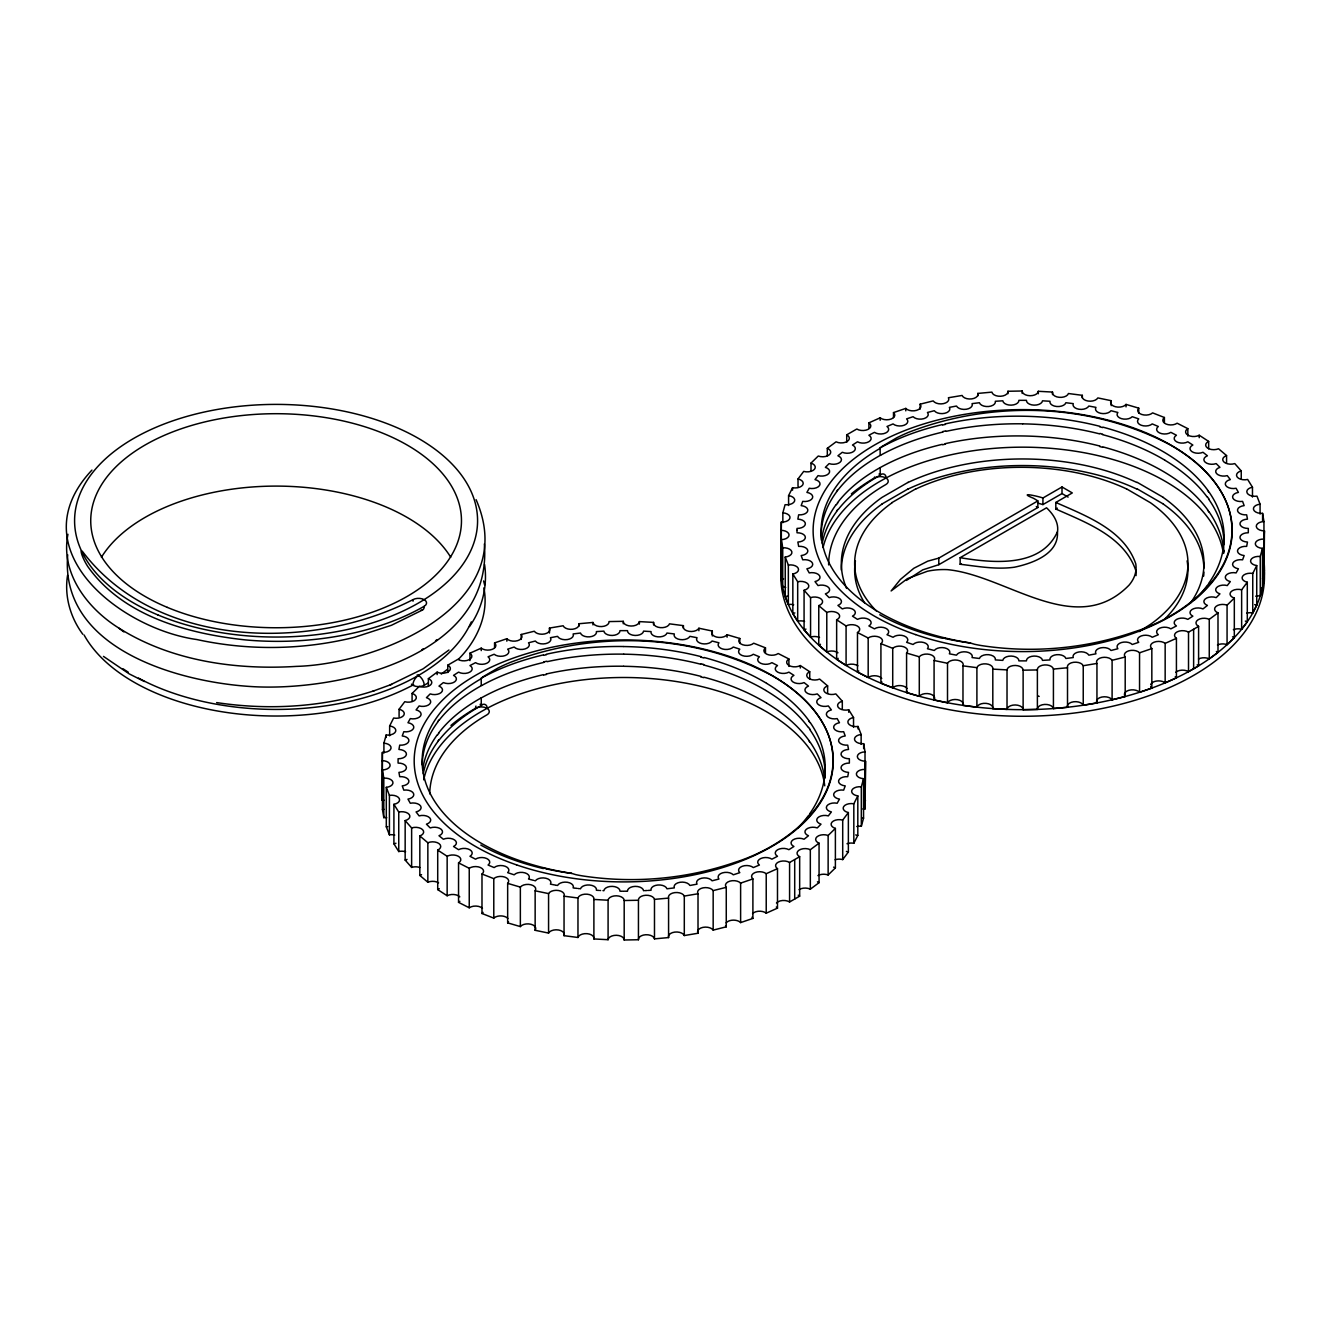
<?xml version="1.0" encoding="UTF-8"?>
<svg xmlns="http://www.w3.org/2000/svg" width="1331" height="1331" viewBox="0 0 1331 1331"><rect width="100%" height="100%" fill="white"/><g stroke="black" fill="none" stroke-linecap="round" stroke-linejoin="round"><path stroke-width="1.5" d="M828.631 564.91C828.581 529.122 856.632 501.171 885.88 484.534A8.053 4.659 0 0 0 886.895 478.661M384.143 800.297A8.053 4.659 0 0 0 381.947 800.131L382.38 752.414A8.053 4.659 0 0 0 391.031 748.222A8.053 4.659 0 0 0 383.91 743.164L386.14 735.028A8.053 4.659 0 0 0 395.623 731.484A8.053 4.659 0 0 0 389.65 725.944L393.627 718.041A8.053 4.659 0 0 0 403.809 715.213A8.053 4.659 0 0 0 399.084 709.273L404.757 701.72A8.053 4.659 0 0 0 415.472 699.657A8.053 4.659 0 0 0 412.078 693.434L419.332 686.347A8.053 4.659 0 0 0 430.412 685.066A8.053 4.659 0 0 0 428.382 678.644L437.134 672.138A8.053 4.659 0 0 0 448.397 671.673A8.053 4.659 0 0 0 447.782 665.167L457.881 659.344A8.053 4.659 0 0 0 469.161 659.694A8.053 4.659 0 0 0 469.959 653.188L481.24 648.147A8.053 4.659 0 0 0 492.354 649.312A8.053 4.659 0 0 0 494.566 642.906L506.845 638.714A8.053 4.659 0 0 0 517.609 640.677A8.053 4.659 0 0 0 521.203 634.488L534.297 631.227A8.053 4.659 0 0 0 544.562 633.955A8.053 4.659 0 0 0 549.453 628.066L563.146 625.77A8.053 4.659 0 0 0 572.746 629.23A8.053 4.659 0 0 0 578.885 623.74L592.961 622.459A8.053 4.659 0 0 0 601.728 626.568A8.053 4.659 0 0 0 609.016 621.577L623.257 621.327A8.053 4.659 0 0 0 631.077 626.036A8.053 4.659 0 0 0 639.379 621.61L653.571 622.392A8.053 4.659 0 0 0 660.292 627.633A8.053 4.659 0 0 0 669.493 623.84L683.402 625.637A8.053 4.659 0 0 0 688.942 631.327A8.053 4.659 0 0 0 698.891 628.232L712.301 631.027A8.053 4.659 0 0 0 716.56 637.067A8.053 4.659 0 0 0 727.092 634.721L739.803 638.464A8.053 4.659 0 0 0 742.715 644.77A8.053 4.659 0 0 0 753.679 643.206L765.475 647.831A8.053 4.659 0 0 0 766.989 654.286A8.053 4.659 0 0 0 778.202 653.521L788.9 658.978A8.053 4.659 0 0 0 789 665.5A8.053 4.659 0 0 0 800.297 665.55L809.73 671.722L809.73 679.126M381.947 800.131L382.38 791.912M782.329 569.884A8.053 4.659 0 0 0 780.864 569.818L781.314 522.101A8.053 4.659 0 0 0 789.965 517.892A8.053 4.659 0 0 0 782.844 512.834L785.074 504.699A8.053 4.659 0 0 0 794.557 501.155A8.053 4.659 0 0 0 788.584 495.614L792.561 487.712A8.053 4.659 0 0 0 802.743 484.883A8.053 4.659 0 0 0 798.018 478.96L803.691 471.407A8.053 4.659 0 0 0 814.406 469.327A8.053 4.659 0 0 0 810.995 463.105L818.266 456.017A8.053 4.659 0 0 0 829.346 454.753A8.053 4.659 0 0 0 827.316 448.331L836.068 441.825A8.053 4.659 0 0 0 847.331 441.36A8.053 4.659 0 0 0 846.716 434.838L856.815 429.015A8.053 4.659 0 0 0 868.095 429.381A8.053 4.659 0 0 0 868.893 422.859L880.157 417.818A8.053 4.659 0 0 0 891.288 418.982A8.053 4.659 0 0 0 893.5 412.593L905.779 408.401A8.053 4.659 0 0 0 916.543 410.364A8.053 4.659 0 0 0 920.137 404.175L933.214 400.897A8.053 4.659 0 0 0 943.479 403.626A8.053 4.659 0 0 0 948.387 397.753L962.08 395.457A8.053 4.659 0 0 0 971.68 398.901A8.053 4.659 0 0 0 977.803 393.427L991.894 392.129A8.053 4.659 0 0 0 1000.662 396.255A8.053 4.659 0 0 0 1007.95 391.264L1022.191 390.998A8.053 4.659 0 0 0 1029.994 395.723A8.053 4.659 0 0 0 1038.313 391.297L1052.505 392.063A8.053 4.659 0 0 0 1059.226 397.32A8.053 4.659 0 0 0 1068.427 393.527L1082.336 395.324A8.053 4.659 0 0 0 1087.876 401.014A8.053 4.659 0 0 0 1097.825 397.919L1111.235 400.698A8.053 4.659 0 0 0 1115.478 406.754A8.053 4.659 0 0 0 1126.026 404.408L1138.737 408.135A8.053 4.659 0 0 0 1141.632 414.44A8.053 4.659 0 0 0 1152.613 412.876L1164.409 417.501A8.053 4.659 0 0 0 1165.923 423.973A8.053 4.659 0 0 0 1177.136 423.208L1187.834 428.649A8.053 4.659 0 0 0 1187.934 435.17A8.053 4.659 0 0 0 1199.231 435.237L1208.664 441.41L1208.664 448.813M780.864 569.818L781.314 561.582A8.053 4.659 0 0 0 782.046 561.599M809.73 671.722A8.053 4.659 0 0 0 808.416 678.211A8.053 4.659 0 0 0 819.613 679.076L827.632 685.898A8.053 4.659 0 0 0 824.904 692.22A8.053 4.659 0 0 0 835.835 693.9L842.307 701.237A8.053 4.659 0 0 0 838.231 707.327A8.053 4.659 0 0 0 848.712 709.772L853.537 717.525A8.053 4.659 0 0 0 848.18 723.265A8.053 4.659 0 0 0 858.029 726.46L861.14 734.496A8.053 4.659 0 0 0 854.585 739.803A8.053 4.659 0 0 0 863.669 743.696L865.017 751.882A8.053 4.659 0 0 0 857.347 756.674A8.053 4.659 0 0 0 865.516 761.182L865.067 808.899A8.053 4.659 0 0 0 862.854 808.982M865.516 761.182L865.067 808.899M1208.664 441.41A8.053 4.659 0 0 0 1207.35 447.898A8.053 4.659 0 0 0 1218.547 448.763L1226.566 455.568A8.053 4.659 0 0 0 1223.838 461.907A8.053 4.659 0 0 0 1234.769 463.587L1241.241 470.924A8.053 4.659 0 0 0 1237.165 476.997A8.053 4.659 0 0 0 1247.646 479.459L1252.471 487.213A8.053 4.659 0 0 0 1247.114 492.952A8.053 4.659 0 0 0 1256.963 496.147L1260.074 504.183A8.053 4.659 0 0 0 1253.519 509.49A8.053 4.659 0 0 0 1262.603 513.367L1263.951 521.569A8.053 4.659 0 0 0 1256.281 526.361A8.053 4.659 0 0 0 1264.45 530.869L1264.001 539.088A8.053 4.659 0 0 0 1255.349 543.298A8.053 4.659 0 0 0 1262.487 548.355L1262.487 587.836L1260.257 595.972A8.053 4.659 0 0 0 1255.699 596.205M1264.45 530.869L1264.001 578.586A8.053 4.659 0 0 0 1262.537 578.586M429.713 793.858C430.412 758.62 458.08 731.301 486.946 714.847A8.053 4.659 0 0 0 487.961 708.99L487.529 708.658M481.14 678.627L482.488 677.229A33.774 19.499 0 0 1 482.97 676.847L497.96 668.029A175.043 101.056 0 0 1 509.773 662.605C593.277 630.245 692.203 633.057 771.697 675.466A207.619 119.873 0 0 1 829.23 737.291C849.211 798.367 786.405 846.333 734.878 862.355C686.18 879.125 633.257 883.717 582.362 875.881A89.36 51.593 0 0 1 575.624 874.6L571.515 873.336A201.497 116.329 0 0 1 481.19 678.694L481.256 685.249M880.19 454.919L880.09 448.214L881.405 446.9A33.774 19.499 0 0 1 881.904 446.534L896.894 437.716A175.043 101.056 0 0 1 908.707 432.292C992.211 399.916 1091.137 402.744 1170.631 445.136A207.619 119.873 0 0 1 1228.164 506.978C1248.145 568.054 1185.339 616.003 1133.812 632.025C1085.114 648.813 1032.19 653.405 981.28 645.552A89.36 51.593 0 0 1 974.558 644.271L970.482 643.056A201.563 115.481 -1.3 0 1 945.309 638.581M1057.496 531.801C1058.977 522.434 1053.037 513.916 1046.549 507.793L960.15 557.689L960.15 564.261C978.135 566.374 996.303 569.751 1014.422 567.206C1032.19 563.512 1059.11 553.995 1057.43 531.851C1040.792 567.904 993.009 563.129 960.15 557.689M67.698 554.794C59.462 650.26 181.981 683.402 256.018 686.813C341.801 690.623 493.269 655.784 484.368 543.946M67.565 575.325C64.204 596.072 70.36 617.534 82.821 634.271M970.432 642.989L970.432 642.956A201.497 116.329 0 0 1 880.124 448.364L880.124 448.364M67.948 534.28C60.361 572.13 86.182 606.736 116.363 626.485C169.22 660.775 234.572 670.208 296.48 666.382C378.47 664.102 522.151 605.189 476.082 499.641M865.067 769.418A8.053 4.659 0 0 0 856.415 773.61A8.053 4.659 0 0 0 863.553 778.685L861.323 786.821L861.323 826.301A8.053 4.659 0 0 0 856.765 826.518M863.553 778.685L863.553 818.166L861.323 826.301M1262.487 548.355L1260.257 556.491L1260.257 595.972M861.323 786.821A8.053 4.659 0 0 0 851.823 790.348A8.053 4.659 0 0 0 857.813 795.888L853.82 803.808L853.82 843.288A8.053 4.659 0 0 0 846.998 843.721M857.813 795.888L857.813 835.386L853.82 843.288M1260.257 556.491A8.053 4.659 0 0 0 1250.757 560.035A8.053 4.659 0 0 0 1256.73 565.575L1252.754 573.478L1252.754 612.959A8.053 4.659 0 0 0 1246.648 613.175M1256.73 565.575L1256.73 605.056L1252.754 612.959M469.477 626.568C482.105 608.683 487.878 586.139 484.551 564.444M853.82 803.808A8.053 4.659 0 0 0 843.638 806.636A8.053 4.659 0 0 0 848.363 812.559L842.706 820.112L842.706 859.593A8.053 4.659 0 0 0 835.103 859.759M848.363 812.559L848.363 852.04L842.706 859.593M1252.754 573.478A8.053 4.659 0 0 0 1242.572 576.306A8.053 4.659 0 0 0 1247.297 582.229L1241.64 589.799L1241.64 629.28A8.053 4.659 0 0 0 1233.355 629.696M1247.297 582.229L1247.297 621.727L1241.64 629.28M809.947 813.99L808.649 815.803M1208.864 583.677L1207.583 585.49M437.516 734.995L438.814 733.281M836.45 504.665L837.748 502.952M437.633 721.668L438.814 720.104M437.633 741.4L438.814 739.853M836.567 491.339L837.748 489.791M836.567 511.087L837.748 509.523M91.939 470.093C18.085 548.538 119.64 628.714 196.788 639.529L197.753 639.729C249.363 650.842 303.501 649.977 354.728 637.216L391.48 625.271L422.376 610.064M458.363 659.294C476.864 640.943 489.143 614.19 483.868 587.853M842.706 820.112A8.053 4.659 0 0 0 831.975 822.175A8.053 4.659 0 0 0 835.386 828.398L828.132 835.485A8.053 4.659 0 0 0 817.034 836.766A8.053 4.659 0 0 0 819.064 843.189L819.064 882.669L810.329 889.175A8.053 4.659 0 0 0 799.049 889.64M835.386 828.398L835.386 867.895L828.132 874.983A8.053 4.659 0 0 0 817.966 875.598M1241.64 589.799A8.053 4.659 0 0 0 1230.909 591.862A8.053 4.659 0 0 0 1234.319 598.085L1227.066 605.172A8.053 4.659 0 0 0 1215.968 606.454A8.053 4.659 0 0 0 1217.998 612.859L1217.998 652.356L1209.263 658.862A8.053 4.659 0 0 0 1198.482 659.028M1234.319 598.085L1234.319 637.566L1227.066 644.653A8.053 4.659 0 0 0 1217.449 644.986M448.963 650.01L423.108 668.827L390.266 684.883M447.399 669.343L441.276 674.118M906.394 580.432L922.766 569.851L938.804 564.693L1037.847 507.51L1037.847 500.922A67.914 39.215 0 0 0 1033.322 498.21C1016.651 491.355 1039.178 496.53 1042.922 497.994L1062.005 486.98L1072.304 492.936L1055.816 502.453L1055.816 509.024C1085.946 522.451 1124.146 536.426 1135.742 570.3A68.913 39.797 0 0 1 1136.042 575.624M819.064 843.189L810.329 849.694A8.053 4.659 0 0 0 799.049 850.16A8.053 4.659 0 0 0 799.665 856.682L799.665 896.162L789.582 901.985A8.053 4.659 0 0 0 776.455 902.984M1217.998 612.859L1209.263 619.364A8.053 4.659 0 0 0 1197.983 619.83A8.053 4.659 0 0 0 1198.599 626.352L1198.599 665.833L1188.516 671.656A8.053 4.659 0 0 0 1175.789 672.271M421.944 649.694L423.491 648.663M435.536 640.71L437.217 639.595M881.987 504L908.208 488.86M891.753 502.702L915.861 488.793M1139.12 631.609L1150.566 624.289A166.625 96.198 0 0 0 1150.466 502.752L1126.459 488.793M799.665 856.682L789.582 862.488A8.053 4.659 0 0 0 778.302 862.139A8.053 4.659 0 0 0 777.487 868.644L777.487 908.141L766.223 913.182A8.053 4.659 0 0 0 752.564 913.615M1198.599 626.352L1188.516 632.175A8.053 4.659 0 0 0 1177.236 631.826A8.053 4.659 0 0 0 1176.421 638.331L1176.421 677.812L1165.157 682.853A8.053 4.659 0 0 0 1156.905 680.99A8.053 4.659 0 0 0 1150.666 684.616M413.542 685.598L414.024 685.798A8.053 4.659 0 0 0 424.256 685.249L427.85 683.119M1055.816 502.453C1085.946 515.862 1124.146 529.838 1135.742 563.728A68.913 39.797 0 0 1 1129.071 585.124C1075.681 639.745 1006.486 575.059 947.289 569.635A46.735 26.986 0 0 0 927.424 571.249L907.476 578.602L891.121 590.947L900.388 579.451L913.848 568.27L927.757 561.166L938.804 558.105L1037.847 500.922M1038.097 503.185L1042.922 504.582L1062.005 493.568L1068.111 497.095M960.15 564.261L961.115 563.695M1055.816 509.024L1057.346 508.143M412.86 599.699C311.77 651.658 156.609 648.962 82.888 551.982A23.026 13.293 0 0 0 82.455 551.483L81.374 550.818L81.191 551.749A22.943 13.243 0 0 0 81.324 552.615A46.286 26.72 0 0 0 81.657 553.929L81.807 554.411A98.877 57.083 0 0 0 83.171 557.955A151.318 87.364 0 0 0 87.696 566.407C122.918 616.236 187.505 633.623 245.22 639.895A207.386 119.74 0 0 0 424.223 606.254A8.053 4.659 0 0 0 424.256 599.699A8.053 4.659 0 0 0 412.86 599.699A8.053 4.559 59.1 0 0 413.026 601.196M908.208 482.288L881.987 497.411A181.049 104.533 0 0 0 846.583 588.418M1176.421 638.331L1165.157 643.372A8.053 4.659 0 0 0 1154.044 642.207A8.053 4.659 0 0 0 1151.831 648.613L1151.831 688.094L1139.552 692.286A8.053 4.659 0 0 0 1128.771 690.323A8.053 4.659 0 0 0 1125.194 696.512L1112.1 699.773A8.053 4.659 0 0 0 1101.835 697.045A8.053 4.659 0 0 0 1096.944 702.934L1083.234 705.23A8.053 4.659 0 0 0 1073.651 701.77A8.053 4.659 0 0 0 1067.512 707.26L1053.42 708.541A8.053 4.659 0 0 0 1044.652 704.432A8.053 4.659 0 0 0 1037.381 709.423L1023.123 709.673A8.053 4.659 0 0 0 1015.32 704.964A8.053 4.659 0 0 0 1007.018 709.39L992.81 708.608A8.053 4.659 0 0 0 986.105 703.367A8.053 4.659 0 0 0 976.904 707.16L962.978 705.363A8.053 4.659 0 0 0 957.455 699.673A8.053 4.659 0 0 0 947.506 702.768L934.079 699.973A8.053 4.659 0 0 0 929.837 693.933A8.053 4.659 0 0 0 919.288 696.279L906.577 692.536L906.577 653.055A8.053 4.659 0 0 0 903.682 646.75A8.053 4.659 0 0 0 892.718 648.313L880.922 643.688A8.053 4.659 0 0 0 879.408 637.216A8.053 4.659 0 0 0 868.178 637.982L857.48 632.541A8.053 4.659 0 0 0 857.38 626.019A8.053 4.659 0 0 0 846.083 625.969L836.65 619.78A8.053 4.659 0 0 0 837.981 613.308A8.053 4.659 0 0 0 826.784 612.426L818.765 605.622A8.053 4.659 0 0 0 821.477 599.283A8.053 4.659 0 0 0 810.562 597.619L804.074 590.282A8.053 4.659 0 0 0 808.15 584.193A8.053 4.659 0 0 0 797.685 581.73L792.843 573.994A8.053 4.659 0 0 0 798.217 568.237A8.053 4.659 0 0 0 788.351 565.059L785.24 557.024A8.053 4.659 0 0 0 791.812 551.7A8.053 4.659 0 0 0 782.728 547.823L781.38 539.637A8.053 4.659 0 0 0 789.05 534.829A8.053 4.659 0 0 0 780.864 530.337M777.487 868.644L766.223 873.702A8.053 4.659 0 0 0 755.11 872.52A8.053 4.659 0 0 0 752.897 878.926L752.897 918.407L740.618 922.599A8.053 4.659 0 0 0 733.248 920.137A8.053 4.659 0 0 0 726.16 922.865M216.654 702.585C269.112 710.538 323.566 707.177 374.127 690.756M372.979 691.172L391.613 684.384M1151.831 648.613L1139.552 652.789A8.053 4.659 0 0 0 1128.771 650.826A8.053 4.659 0 0 0 1125.194 657.015L1125.194 696.512M752.897 878.926L740.618 883.118A8.053 4.659 0 0 0 729.837 881.155A8.053 4.659 0 0 0 726.26 887.344L726.26 926.825L713.166 930.103A8.053 4.659 0 0 0 702.901 927.374A8.053 4.659 0 0 0 698.01 933.247L684.3 935.543A8.053 4.659 0 0 0 674.717 932.099A8.053 4.659 0 0 0 668.578 937.573L654.486 938.871A8.053 4.659 0 0 0 645.718 934.745A8.053 4.659 0 0 0 638.447 939.736L624.189 940.002A8.053 4.659 0 0 0 616.386 935.277A8.053 4.659 0 0 0 608.084 939.703L593.892 938.937A8.053 4.659 0 0 0 587.171 933.68A8.053 4.659 0 0 0 577.97 937.473L564.045 935.676A8.053 4.659 0 0 0 558.521 929.986A8.053 4.659 0 0 0 548.572 933.081L535.145 930.302A8.053 4.659 0 0 0 530.903 924.246A8.053 4.659 0 0 0 520.354 926.592L507.66 922.865L507.66 883.368A8.053 4.659 0 0 0 504.748 877.062A8.053 4.659 0 0 0 493.784 878.643L481.988 874.018A8.053 4.659 0 0 0 480.474 867.546A8.053 4.659 0 0 0 469.244 868.311L458.546 862.871A8.053 4.659 0 0 0 458.463 856.332A8.053 4.659 0 0 0 447.149 856.282L437.716 850.11A8.053 4.659 0 0 0 439.047 843.621A8.053 4.659 0 0 0 427.85 842.756L419.831 835.951A8.053 4.659 0 0 0 422.543 829.612A8.053 4.659 0 0 0 411.628 827.932L405.156 820.595A8.053 4.659 0 0 0 409.216 814.505A8.053 4.659 0 0 0 398.751 812.06L393.909 804.307A8.053 4.659 0 0 0 399.283 798.567A8.053 4.659 0 0 0 389.417 795.372L386.306 787.336A8.053 4.659 0 0 0 392.878 782.029A8.053 4.659 0 0 0 383.794 778.153L382.446 769.95A8.053 4.659 0 0 0 390.116 765.159A8.053 4.659 0 0 0 381.947 760.65M1125.194 657.015L1112.1 660.292A8.053 4.659 0 0 0 1101.835 657.564A8.053 4.659 0 0 0 1096.944 663.437L1083.234 665.733A8.053 4.659 0 0 0 1073.651 662.289A8.053 4.659 0 0 0 1067.512 667.763L1053.42 669.06A8.053 4.659 0 0 0 1044.652 664.934A8.053 4.659 0 0 0 1037.381 669.942L1023.123 670.192A8.053 4.659 0 0 0 1015.32 665.467A8.053 4.659 0 0 0 1007.018 669.892L992.81 669.127A8.053 4.659 0 0 0 986.105 663.886A8.053 4.659 0 0 0 976.904 667.663L962.978 665.866A8.053 4.659 0 0 0 957.455 660.176A8.053 4.659 0 0 0 947.506 663.271L934.079 660.492A8.053 4.659 0 0 0 929.837 654.436A8.053 4.659 0 0 0 919.288 656.799L906.577 653.055M726.26 887.344L713.166 890.605A8.053 4.659 0 0 0 702.901 887.877A8.053 4.659 0 0 0 698.01 893.767L684.3 896.062A8.053 4.659 0 0 0 674.717 892.619A8.053 4.659 0 0 0 668.578 898.092L654.486 899.373A8.053 4.659 0 0 0 645.718 895.264A8.053 4.659 0 0 0 638.447 900.255L624.189 900.521A8.053 4.659 0 0 0 616.386 895.796A8.053 4.659 0 0 0 608.084 900.222L593.892 899.44A8.053 4.659 0 0 0 587.171 894.199A8.053 4.659 0 0 0 577.97 897.992L564.045 896.196A8.053 4.659 0 0 0 558.521 890.506A8.053 4.659 0 0 0 548.572 893.6L535.145 890.805A8.053 4.659 0 0 0 530.903 884.766A8.053 4.659 0 0 0 520.354 887.112L507.66 883.368M942.631 425.022L945.409 424.389M942.631 431.593L945.692 430.911M942.631 444.77L945.409 444.138M543.697 655.334L546.475 654.702M543.697 661.923L546.758 661.224M543.697 675.083L546.475 674.451M648.247 890.439L651.042 890.256A8.053 4.659 0 0 1 657.764 885.015A8.053 4.659 0 0 1 666.964 888.792L674.318 887.893A8.053 4.659 0 0 1 680.058 882.27A8.053 4.659 0 0 1 689.891 885.481L697.028 884.15A8.053 4.659 0 0 1 701.72 878.21A8.053 4.659 0 0 1 712.068 880.806L718.94 879.042A8.053 4.659 0 0 1 722.517 872.853A8.053 4.659 0 0 1 733.298 874.816L739.803 872.654A8.053 4.659 0 0 1 742.249 866.281A8.053 4.659 0 0 1 753.313 867.579L759.402 865.034A8.053 4.659 0 0 1 760.683 858.562A8.053 4.659 0 0 1 771.913 859.177L777.504 856.282A8.053 4.659 0 0 1 777.603 849.76A8.053 4.659 0 0 1 788.9 849.694L793.925 846.483A8.053 4.659 0 0 1 792.843 839.977A8.053 4.659 0 0 1 804.074 839.245L808.483 835.735A8.053 4.659 0 0 1 806.237 829.346A8.053 4.659 0 0 1 817.267 827.932L821.011 824.172A8.053 4.659 0 0 1 817.617 817.949A8.053 4.659 0 0 1 828.331 815.886L831.393 811.927A8.053 4.659 0 0 1 826.884 805.937A8.053 4.659 0 0 1 837.166 803.242L839.478 799.116A8.053 4.659 0 0 1 833.921 793.442A8.053 4.659 0 0 1 843.654 790.132L845.218 785.889A8.053 4.659 0 0 1 838.663 780.565A8.053 4.659 0 0 1 847.731 776.688L848.529 772.379A8.053 4.659 0 0 1 841.042 767.488A8.053 4.659 0 0 1 849.361 763.079L849.361 758.753A8.053 4.659 0 0 1 841.042 754.344A8.053 4.659 0 0 1 848.529 749.453L847.731 745.144A8.053 4.659 0 0 1 838.663 741.267A8.053 4.659 0 0 1 845.218 735.96L843.654 731.717A8.053 4.659 0 0 1 833.921 728.406A8.053 4.659 0 0 1 839.478 722.733L837.166 718.607A8.053 4.659 0 0 1 826.884 715.895A8.053 4.659 0 0 1 831.393 709.905L828.331 705.946A8.053 4.659 0 0 1 817.617 703.883A8.053 4.659 0 0 1 821.011 697.66L817.267 693.9A8.053 4.659 0 0 1 806.237 692.486A8.053 4.659 0 0 1 808.483 686.097L804.074 682.587A8.053 4.659 0 0 1 792.843 681.855A8.053 4.659 0 0 1 793.925 675.366L788.9 672.138A8.053 4.659 0 0 1 777.603 672.088A8.053 4.659 0 0 1 777.504 665.567L771.913 662.655A8.053 4.659 0 0 1 760.683 663.287A8.053 4.659 0 0 1 759.402 656.799L753.313 654.253A8.053 4.659 0 0 1 742.249 655.551A8.053 4.659 0 0 1 739.803 649.179L733.298 647.016A8.053 4.659 0 0 1 722.517 648.979A8.053 4.659 0 0 1 718.94 642.79L712.068 641.026A8.053 4.659 0 0 1 701.72 643.622A8.053 4.659 0 0 1 697.028 637.699L689.891 636.351A8.053 4.659 0 0 1 680.058 639.562A8.053 4.659 0 0 1 674.318 633.939L666.964 633.04A8.053 4.659 0 0 1 657.764 636.834A8.053 4.659 0 0 1 651.042 631.593L643.572 631.127A8.053 4.659 0 0 1 635.12 635.453A8.053 4.659 0 0 1 627.483 630.644L619.98 630.644A8.053 4.659 0 0 1 612.343 635.453A8.053 4.659 0 0 1 603.875 631.127L596.404 631.593A8.053 4.659 0 0 1 589.683 636.834A8.053 4.659 0 0 1 580.482 633.04L573.145 633.939A8.053 4.659 0 0 1 567.405 639.562A8.053 4.659 0 0 1 557.573 636.351L550.435 637.699A8.053 4.659 0 0 1 545.743 643.622A8.053 4.659 0 0 1 535.378 641.026L528.523 642.79A8.053 4.659 0 0 1 524.93 648.979A8.053 4.659 0 0 1 514.165 647.016L507.66 649.179A8.053 4.659 0 0 1 505.214 655.551A8.053 4.659 0 0 1 494.134 654.253L488.061 656.799A8.053 4.659 0 0 1 486.78 663.287A8.053 4.659 0 0 1 475.533 662.655L469.959 665.567A8.053 4.659 0 0 1 469.86 672.088A8.053 4.659 0 0 1 458.563 672.138L453.538 675.366A8.053 4.659 0 0 1 454.62 681.855A8.053 4.659 0 0 1 443.389 682.587L438.98 686.097A8.053 4.659 0 0 1 441.226 692.486A8.053 4.659 0 0 1 430.196 693.9L426.436 697.66A8.053 4.659 0 0 1 429.83 703.883A8.053 4.659 0 0 1 419.132 705.946L416.071 709.905A8.053 4.659 0 0 1 420.579 715.895A8.053 4.659 0 0 1 410.297 718.607L407.968 722.733A8.053 4.659 0 0 1 413.525 728.406A8.053 4.659 0 0 1 403.809 731.717L402.245 735.96A8.053 4.659 0 0 1 408.8 741.267A8.053 4.659 0 0 1 399.716 745.144L398.934 749.453A8.053 4.659 0 0 1 406.421 754.344A8.053 4.659 0 0 1 398.085 758.753L398.085 763.079A8.053 4.659 0 0 1 406.421 767.488A8.053 4.659 0 0 1 398.934 772.379L399.716 776.688A8.053 4.659 0 0 1 408.8 780.565A8.053 4.659 0 0 1 402.245 785.889L403.809 790.132A8.053 4.659 0 0 1 413.525 793.442A8.053 4.659 0 0 1 407.968 799.116L410.297 803.242A8.053 4.659 0 0 1 420.579 805.937A8.053 4.659 0 0 1 416.071 811.927L419.132 815.886A8.053 4.659 0 0 1 429.83 817.949A8.053 4.659 0 0 1 426.436 824.172L430.196 827.932A8.053 4.659 0 0 1 441.226 829.346A8.053 4.659 0 0 1 438.98 835.735L443.389 839.245A8.053 4.659 0 0 1 454.62 839.977A8.053 4.659 0 0 1 453.538 846.483L458.563 849.694A8.053 4.659 0 0 1 469.86 849.76A8.053 4.659 0 0 1 469.959 856.282L475.533 859.177A8.053 4.659 0 0 1 486.78 858.562A8.053 4.659 0 0 1 488.061 865.034L494.134 867.579A8.053 4.659 0 0 1 505.214 866.281A8.053 4.659 0 0 1 507.66 872.654L514.165 874.816A8.053 4.659 0 0 1 524.93 872.853A8.053 4.659 0 0 1 528.523 879.042L528.939 879.159M647.315 890.489L644.986 890.622M644.054 890.672L643.572 890.705A8.053 4.659 0 0 0 635.12 886.379A8.053 4.659 0 0 0 627.483 891.188M626.552 891.204L624.206 891.204M623.257 891.204L622.326 891.204M621.377 891.204L619.98 891.188A8.053 4.659 0 0 0 612.343 886.379A8.053 4.659 0 0 0 603.875 890.705L602.943 890.655M600.597 890.522L599.665 890.472M598.734 890.406L596.404 890.256A8.053 4.659 0 0 0 589.683 885.015A8.053 4.659 0 0 0 580.482 888.792L580.033 888.742M579.101 888.642L578.186 888.526M577.271 888.409L574.975 888.126M574.06 888.01L573.145 887.893A8.053 4.659 0 0 0 567.405 882.27A8.053 4.659 0 0 0 557.573 885.481L555.776 885.165M554.877 884.999L550.435 884.15A8.053 4.659 0 0 0 545.743 878.21A8.053 4.659 0 0 0 535.378 880.806L534.513 880.59M945.409 638.447L942.631 637.815M546.475 868.777L544.745 868.378M533.648 880.373L529.805 879.392M1099.622 426.785L1102.684 427.584M1099.905 433.44L1102.684 434.172M1099.622 446.534L1102.684 447.332M700.688 657.115L703.75 657.913M700.988 663.77L703.75 664.485M700.688 676.847L703.75 677.645M907.11 688.576A8.053 4.659 0 0 0 900.338 685.598A8.053 4.659 0 0 0 892.718 687.794L880.922 683.169L880.922 643.688M507.86 918.473A8.053 4.659 0 0 0 500.988 915.911A8.053 4.659 0 0 0 493.784 918.124L481.988 913.499L481.988 874.018M486.297 707.942L485.898 707.759A8.053 4.659 0 0 0 475.55 708.275A207.386 119.74 0 0 0 450.976 725.412M885.231 477.613L884.682 477.38A8.053 4.659 0 0 0 874.484 477.945A207.386 119.74 0 0 0 851.374 493.868M881.754 678.411A8.053 4.659 0 0 0 868.178 677.479L857.48 672.022L857.48 632.541M482.454 908.324A8.053 4.659 0 0 0 469.244 907.792L458.546 902.351L458.546 862.871M144.413 681.505L129.307 673.935L103.485 656.399M1137.123 482.288L1163.327 497.411M1137.123 488.86L1163.327 504M857.879 665.799A8.053 4.659 0 0 0 846.083 665.45L836.65 659.278L836.65 619.78M459.794 896.844A8.053 4.659 0 0 0 447.149 895.763L437.716 889.59L437.716 850.11M412.177 684.783L411.845 684.517A8.053 4.659 0 0 1 411.445 684.134M118.991 628.249L123.866 631.926M571.548 873.386L571.598 873.419A201.563 115.481 -1.3 0 1 546.375 868.91M837.981 652.789A8.053 4.659 0 0 0 826.784 651.924L818.765 645.102L818.765 605.622M438.581 882.802A8.053 4.659 0 0 0 427.85 882.237L419.831 875.432L419.831 835.951M819.513 637.482A8.053 4.659 0 0 0 810.562 637.1L804.074 629.763L804.074 590.282M419.931 867.529A8.053 4.659 0 0 0 411.628 867.413L405.156 860.076L405.156 820.595M1207.583 490.507L1208.748 492.171M1207.583 497.095L1208.881 498.909M1207.583 510.255L1208.748 511.903M808.649 720.836L809.83 722.483M808.649 727.408L809.947 729.238M808.649 740.585L809.83 742.232M804.54 621.411A8.053 4.659 0 0 0 797.685 621.228L792.843 613.475L792.843 573.994M405.606 851.74A8.053 4.659 0 0 0 398.751 851.541L393.909 843.787L393.909 804.307M793.692 604.756A8.053 4.659 0 0 0 788.351 604.54L785.24 596.504L785.24 557.024M394.758 835.086A8.053 4.659 0 0 0 389.417 834.853L386.306 826.817L386.306 787.336M483.619 580.932L484.634 584.958M785.723 587.387A8.053 4.659 0 0 0 782.728 587.304L781.38 579.118L781.314 522.101M386.789 817.716A8.053 4.659 0 0 0 383.794 817.633L382.446 809.431L382.38 752.414M864.451 787.27L865.017 791.363A8.053 4.659 0 0 0 864.301 791.413M1263.751 559.502L1263.951 561.05M1263.951 521.569L1264.001 578.586M1262.603 513.367L1262.603 520.77M1260.074 504.183L1260.074 514.049M1252.471 487.213L1252.471 497.079M1241.241 470.924L1241.241 478.328M1227.066 605.172L1227.066 644.653M1226.566 455.568L1226.566 462.972M1209.263 619.364L1209.263 658.862M1199.231 435.237L1199.231 437.699M1193.624 629.313L1193.624 668.794M1188.516 632.175L1188.516 671.656M1187.834 428.649L1187.834 436.052M1165.157 643.372L1165.157 682.853M1164.409 417.501L1164.409 422.443M1139.552 652.789L1139.552 692.286M1138.737 408.135L1138.737 413.076M1126.026 404.408L1126.026 406.87M1112.1 660.292L1112.1 699.773M1111.235 400.698L1111.235 405.639M1096.944 663.437L1096.944 702.934M1083.234 665.733L1083.234 705.23M1082.336 395.324L1082.336 397.786M1067.512 667.763L1067.512 707.26M1062.005 486.98L1062.005 493.568M1053.42 669.06L1053.42 708.541M1052.505 392.063L1052.505 394.542M1042.922 497.994L1042.922 504.582M1038.313 391.297L1038.313 393.76M1037.381 669.942L1037.381 709.423M1023.123 670.192L1023.123 709.673M1022.191 390.998L1022.191 393.477M1007.95 391.264L1007.95 393.726M1007.018 669.892L1007.018 709.39M992.81 669.127L992.81 708.608M977.803 393.427L977.803 395.889M976.904 667.663L976.904 707.16M962.978 665.866L962.978 705.363M947.506 663.271L947.506 702.768M938.804 558.105L938.804 564.693M934.079 660.492L934.079 699.973M920.137 404.175L920.137 409.116M919.288 656.799L919.288 696.279M905.779 408.401L905.779 410.863M893.5 412.593L893.5 417.518M892.718 648.313L892.718 687.794M880.157 417.818L880.157 420.28M880.19 468.079L880.19 474.668M868.893 422.859L868.893 427.8M868.178 637.982L868.178 677.479M865.017 751.882L865.017 791.363M863.669 743.696L863.669 748.621M861.14 734.496L861.14 744.362M858.029 726.46L858.029 728.922M853.537 717.525L853.537 727.392M848.712 709.772L848.712 712.251M846.716 434.838L846.716 442.241M846.083 625.969L846.083 665.45M842.307 701.237L842.307 708.641M828.132 835.485L828.132 874.983M827.632 685.898L827.632 693.301M827.316 448.331L827.316 455.734M826.784 612.426L826.784 651.924M810.995 463.105L810.995 470.509M810.562 597.619L810.562 637.1M810.329 849.694L810.329 889.175M800.297 665.55L800.297 668.029M798.018 478.96L798.018 486.364M797.685 581.73L797.685 621.228M794.707 859.626L794.707 899.107M792.561 487.712L792.561 490.174M789.582 862.488L789.582 901.985M788.9 658.978L788.9 666.382M788.584 495.614L788.584 505.497M788.351 565.059L788.351 604.54M782.844 512.834L782.844 522.7M782.728 547.823L782.728 587.304M766.223 873.702L766.223 913.182M765.475 647.831L765.475 652.756M740.618 883.118L740.618 922.599M739.803 638.464L739.803 643.389M727.092 634.721L727.092 637.183M713.166 890.605L713.166 930.103M712.301 631.027L712.301 635.968M698.891 628.232L698.891 630.711M698.01 893.767L698.01 933.247M684.3 896.062L684.3 935.543M683.402 625.637L683.402 628.116M668.578 898.092L668.578 937.573M654.486 899.373L654.486 938.871M653.571 622.392L653.571 624.855M639.379 621.61L639.379 624.089M638.447 900.255L638.447 939.736M624.189 900.521L624.189 940.002M623.257 621.327L623.257 623.79M608.084 900.222L608.084 939.703M593.892 899.44L593.892 938.937M592.961 622.459L592.961 624.921M578.885 623.74L578.885 626.219M577.97 897.992L577.97 937.473M564.045 896.196L564.045 935.676M549.453 628.066L549.453 633.007M548.572 893.6L548.572 933.081M535.145 890.805L535.145 930.302M521.203 634.488L521.203 639.429M520.354 887.112L520.354 926.592M506.845 638.714L506.845 641.193M494.566 642.906L494.566 647.848M493.784 878.643L493.784 918.124M481.24 648.147L481.24 650.609M481.256 698.409L481.256 704.981M469.959 653.188L469.959 660.592M469.244 868.311L469.244 907.792M447.782 665.167L447.782 672.571M447.149 856.282L447.149 895.763M437.134 672.138L437.134 674.617M428.382 678.644L428.382 686.047M427.85 842.756L427.85 882.237M412.078 693.434L412.078 700.838M411.628 827.932L411.628 867.413M399.084 709.273L399.084 716.677M398.751 812.06L398.751 851.541M389.65 725.944L389.65 735.81M389.417 795.372L389.417 834.853M386.14 735.028L386.14 737.49M383.91 743.164L383.91 753.03M383.794 778.153L383.794 817.633M417.185 674.867A8.053 4.559 59.1 0 1 424.256 685.249M412.86 685.249A8.053 4.659 -60 0 1 418.45 675.433M424.256 606.27A8.053 4.559 59.1 0 1 420.895 610.264M471.307 621.893A201.497 116.329 0 0 1 138.491 678.095M128.225 672.138A201.497 116.329 0 0 1 123.051 668.794M413.675 684.683A201.497 116.329 0 0 1 84.086 634.987M101.422 557.256A185.375 107.029 0 0 1 276.083 486.098A185.375 107.029 0 0 1 450.743 557.256M423.707 779.833A201.497 116.329 0 0 1 481.256 711.569L487.063 708.342A201.497 116.329 0 0 1 698.126 685.715A201.497 116.329 0 0 1 824.738 785.806M475.55 708.275A8.053 4.742 61 0 1 475.982 706.079M480.092 704.349A8.053 4.742 61 0 1 481.356 704.914A8.053 4.825 -58.1 0 1 487.079 707.094M480.824 698.159A201.563 115.032 1.2 0 1 543.381 674.651M438.481 733.198A201.563 114.067 0.9 0 1 480.674 698.193M422.709 769.9A201.563 113.418 0.5 0 1 437.184 734.912M808.333 815.737A201.563 118.625 -0.9 0 1 798.118 827.716M809.614 813.907A201.563 119.291 -0.5 0 0 825.22 768.32A201.563 119.491 0 0 0 810.13 722.417M766.623 683.352A201.563 119.208 0.6 0 1 808.965 720.753M704.066 657.481A201.563 118.509 1 0 1 766.54 683.269M623.723 646.55A201.563 117.477 1.3 0 1 701.021 656.649M546.159 654.27A201.563 116.279 1.3 0 1 623.574 646.517M480.824 678.411A201.563 115.032 1.2 0 1 543.381 654.902M439.147 720.187A201.563 113.501 0.6 0 1 481.689 685.482M481.822 685.448A201.563 114.183 1 0 1 544.03 662.356M547.091 661.69A201.563 115.215 1.2 0 1 623.723 654.153M623.873 654.17A201.563 116.429 1.3 0 1 700.672 664.202M703.434 664.918A201.563 117.66 1.2 0 1 765.791 690.423M765.874 690.506A201.563 118.625 0.9 0 1 808.333 727.491M809.614 729.305A201.563 119.291 0.5 0 1 825.22 774.908A201.563 119.491 0 0 1 825.17 777.92M423.325 773.594A201.563 113.202 0 0 1 437.966 741.483M439.213 739.953A201.563 113.501 0.6 0 1 481.772 705.28M810.13 742.149A201.563 119.491 0 0 1 824.322 776.256M766.623 703.101A201.563 119.208 0.6 0 1 808.965 740.502M704.066 677.229A201.563 118.509 1 0 1 766.54 703.018M623.723 666.282A201.563 117.477 1.3 0 1 701.021 676.398M546.159 674.018A201.563 116.279 1.3 0 1 623.574 666.249M543.381 868.577A201.563 115.032 -1.2 0 1 480.824 845.069M422.243 764.942A201.563 113.202 0 0 1 437.966 721.751M777.487 908.141A8.053 4.659 0 0 1 776.289 907.043M459.861 901.303A8.053 4.659 0 0 1 458.546 902.351M439.247 888.659A8.053 4.659 0 0 1 437.716 889.59M483.053 912.367A8.053 4.659 0 0 1 481.988 913.499M508.475 921.668A8.053 4.659 0 0 1 507.66 922.865M726.26 926.825A8.053 4.659 0 0 1 725.561 925.611M752.897 918.407A8.053 4.659 0 0 1 751.948 917.242M799.665 896.162A8.053 4.659 0 0 1 798.251 895.164M819.064 882.669A8.053 4.659 0 0 1 817.45 881.788M835.386 867.895A8.053 4.659 0 0 1 833.589 867.13M848.363 852.04A8.053 4.659 0 0 1 846.416 851.424M857.813 835.386A8.053 4.659 0 0 1 855.733 834.903M863.553 818.166A8.053 4.659 0 0 1 862.122 817.999M865.516 800.663A8.053 4.659 0 0 1 864.801 800.663M383.894 809.315A8.053 4.659 0 0 1 382.446 809.431M387.72 826.601A8.053 4.659 0 0 1 386.306 826.817M395.939 843.255A8.053 4.659 0 0 1 393.909 843.787M407.036 859.393A8.053 4.659 0 0 1 405.156 860.076M421.544 874.617A8.053 4.659 0 0 1 419.831 875.432M823.074 547.523A201.497 116.329 0 0 1 880.19 481.24L885.997 478.012A201.497 116.329 0 0 1 1093.816 454.67A201.497 116.329 0 0 1 1223.073 551.483M874.484 477.945A8.053 4.742 61 0 1 874.567 476.997M879.026 474.036A8.053 4.742 61 0 1 880.29 474.601A8.053 4.825 -58.1 0 1 886.013 476.764M942.298 444.338A201.563 115.032 1.2 0 0 879.758 467.83A201.563 114.067 0.9 0 0 837.415 502.868M821.643 539.571A201.563 113.418 0.5 0 1 836.118 504.582M1207.267 585.407A201.563 118.625 -0.9 0 1 1194.739 599.715M1224.154 538.007A201.563 119.291 -0.5 0 1 1208.548 583.594M1209.064 492.087A201.563 119.491 0 0 1 1224.154 537.907M1207.899 490.44A201.563 119.208 0.6 0 0 1165.54 453.039A201.563 118.509 1 0 0 1103 427.168M1099.955 426.336A201.563 117.477 1.3 0 0 1022.657 416.22A201.563 116.279 1.3 0 0 945.093 423.94M879.758 448.098A201.563 115.032 1.2 0 1 942.298 424.589M838.081 489.875A201.563 113.501 0.6 0 1 880.623 455.169M880.756 455.135A201.563 114.183 1 0 1 942.964 432.026M946.025 431.377A201.563 115.215 1.2 0 1 1022.657 423.824M1022.807 423.857A201.563 116.429 1.3 0 1 1099.589 433.873M1102.367 434.588A201.563 117.66 1.2 0 1 1164.725 460.093M1164.791 460.177A201.563 118.625 0.9 0 1 1207.267 497.178M1208.548 498.992A201.563 119.291 0.5 0 1 1224.154 544.579M1223.938 550.535A201.563 119.491 0 0 1 1223.655 553.463M822.259 543.281A201.563 113.202 0 0 1 836.9 511.171M838.147 509.623A201.563 113.501 0.6 0 1 880.706 474.967M1209.064 511.836A201.563 119.491 0 0 1 1223.938 551.783M1207.899 510.172A201.563 119.208 0.6 0 0 1165.54 472.788A201.563 118.509 1 0 0 1103 446.917M1099.955 446.068A201.563 117.477 1.3 0 0 1022.657 435.969A201.563 116.279 1.3 0 0 945.093 443.689M942.298 638.248A201.563 115.032 -1.2 0 1 879.758 614.739M821.377 540.236A201.563 113.418 -0.5 0 1 821.177 534.713A201.563 113.202 0 0 1 836.9 491.422M1263.834 560.118A241.793 139.589 0 0 1 1022.657 709.673A241.793 139.589 0 0 1 781.48 560.118M1176.421 677.812A8.053 4.659 0 0 1 1175.223 676.73M1037.747 695.947A8.053 4.659 0 0 1 1039.162 696.412M858.794 670.99A8.053 4.659 0 0 1 857.48 672.022M838.181 658.329A8.053 4.659 0 0 1 836.65 659.278M881.987 682.054A8.053 4.659 0 0 1 880.922 683.169M907.409 691.338A8.053 4.659 0 0 1 906.577 692.536M1151.831 688.094A8.053 4.659 0 0 1 1150.683 686.497M1198.599 665.833A8.053 4.659 0 0 1 1197.185 664.851M1217.998 652.356A8.053 4.659 0 0 1 1216.368 651.475M1234.319 637.566A8.053 4.659 0 0 1 1232.523 636.817M1247.297 621.727A8.053 4.659 0 0 1 1245.35 621.095M1256.73 605.056A8.053 4.659 0 0 1 1254.667 604.59M1262.487 587.836A8.053 4.659 0 0 1 1261.056 587.67M1264.45 570.35A8.053 4.659 0 0 1 1263.735 570.334M783.56 578.869A8.053 4.659 0 0 1 781.38 579.118M787.353 596.105A8.053 4.659 0 0 1 785.24 596.504M794.857 612.925A8.053 4.659 0 0 1 792.843 613.475M805.954 629.081A8.053 4.659 0 0 1 804.074 629.763M820.478 644.287A8.053 4.659 0 0 1 818.765 645.102M1163.244 497.461A181.049 104.533 0 0 1 1190.629 602.876M908.025 482.471A181.049 104.533 0 0 1 1136.807 482.471M1203.923 572.097A181.049 104.533 0 0 1 1203.657 576.107M1163.244 504.033A181.049 104.533 0 0 1 1203.923 568.071M841.358 570.084A181.049 104.533 0 0 1 882.07 504.033M908.025 489.059A181.049 104.533 0 0 1 1136.807 489.059M1036.3 506.529A67.914 39.215 0 0 1 1037.847 507.51M876.43 611.045A166.625 96.198 0 0 1 892.069 502.752M916.044 488.91A166.625 96.198 0 0 1 1126.492 488.91M1187.119 560.85A166.625 96.198 0 0 1 1164.725 619.015M864.584 602.827A166.625 96.198 0 0 1 855.417 560.85M1263.834 566.707A241.793 139.589 0 0 1 1022.657 716.261A241.793 139.589 0 0 1 781.48 566.707M796.986 530.32L797.019 532.766A8.053 4.659 0 0 1 805.355 537.175A8.053 4.659 0 0 1 797.868 542.05L798.65 546.375A8.053 4.659 0 0 1 807.734 550.252A8.053 4.659 0 0 1 801.179 555.559L802.726 559.802A8.053 4.659 0 0 1 812.459 563.113A8.053 4.659 0 0 1 806.902 568.786L809.231 572.912A8.053 4.659 0 0 1 819.497 575.624A8.053 4.659 0 0 1 815.005 581.597L818.049 585.557A8.053 4.659 0 0 1 828.764 587.636A8.053 4.659 0 0 1 825.37 593.859L829.13 597.619A8.053 4.659 0 0 1 840.16 599.017A8.053 4.659 0 0 1 837.914 605.422L842.323 608.916A8.053 4.659 0 0 1 853.554 609.665A8.053 4.659 0 0 1 852.472 616.153L857.497 619.381A8.053 4.659 0 0 1 868.794 619.431A8.053 4.659 0 0 1 868.893 625.953L874.467 628.864A8.053 4.659 0 0 1 885.714 628.232A8.053 4.659 0 0 1 886.995 634.721L893.068 637.266A8.053 4.659 0 0 1 904.148 635.968A8.053 4.659 0 0 1 906.594 642.324L913.099 644.503A8.053 4.659 0 0 1 923.864 642.54A8.053 4.659 0 0 1 927.457 648.729L934.312 650.493A8.053 4.659 0 0 1 944.677 647.881A8.053 4.659 0 0 1 949.369 653.82L956.507 655.168A8.053 4.659 0 0 1 966.339 651.957A8.053 4.659 0 0 1 972.079 657.564L979.416 658.479A8.053 4.659 0 0 1 988.617 654.686A8.053 4.659 0 0 1 995.338 659.926L1002.809 660.376A8.053 4.659 0 0 1 1011.277 656.067A8.053 4.659 0 0 1 1018.897 660.875L1026.417 660.875A8.053 4.659 0 0 1 1034.054 656.067A8.053 4.659 0 0 1 1042.506 660.376L1049.976 659.926A8.053 4.659 0 0 1 1056.698 654.686A8.053 4.659 0 0 1 1065.898 658.479L1073.252 657.564A8.053 4.659 0 0 1 1078.975 651.957A8.053 4.659 0 0 1 1088.808 655.168L1095.962 653.82A8.053 4.659 0 0 1 1100.637 647.881A8.053 4.659 0 0 1 1111.002 650.493L1117.874 648.729A8.053 4.659 0 0 1 1121.451 642.54A8.053 4.659 0 0 1 1132.232 644.503L1138.737 642.324A8.053 4.659 0 0 1 1141.183 635.968A8.053 4.659 0 0 1 1152.247 637.266L1158.319 634.721A8.053 4.659 0 0 1 1159.6 628.232A8.053 4.659 0 0 1 1170.847 628.864L1176.438 625.953A8.053 4.659 0 0 1 1176.537 619.431A8.053 4.659 0 0 1 1187.834 619.381L1192.859 616.153A8.053 4.659 0 0 1 1191.777 609.665A8.053 4.659 0 0 1 1202.991 608.916L1207.417 605.422A8.053 4.659 0 0 1 1205.171 599.017A8.053 4.659 0 0 1 1216.185 597.619L1219.945 593.859A8.053 4.659 0 0 1 1216.551 587.636A8.053 4.659 0 0 1 1227.265 585.557L1230.326 581.597A8.053 4.659 0 0 1 1225.818 575.624A8.053 4.659 0 0 1 1236.1 572.912L1238.412 568.786A8.053 4.659 0 0 1 1232.855 563.113A8.053 4.659 0 0 1 1242.588 559.802L1244.152 555.559A8.053 4.659 0 0 1 1237.597 550.252A8.053 4.659 0 0 1 1246.665 546.375L1247.463 542.05A8.053 4.659 0 0 1 1239.976 537.175A8.053 4.659 0 0 1 1248.295 532.766L1248.295 528.424A8.053 4.659 0 0 1 1239.976 524.015A8.053 4.659 0 0 1 1247.463 519.14L1246.665 514.831A8.053 4.659 0 0 1 1237.597 510.938A8.053 4.659 0 0 1 1244.152 505.63L1242.588 501.388A8.053 4.659 0 0 1 1232.855 498.077A8.053 4.659 0 0 1 1238.412 492.403L1236.1 488.277A8.053 4.659 0 0 1 1225.818 485.565A8.053 4.659 0 0 1 1230.326 479.593L1227.265 475.633A8.053 4.659 0 0 1 1216.551 473.553A8.053 4.659 0 0 1 1219.945 467.347L1216.185 463.587A8.053 4.659 0 0 1 1205.171 462.173A8.053 4.659 0 0 1 1207.417 455.784L1202.991 452.274A8.053 4.659 0 0 1 1191.777 451.525A8.053 4.659 0 0 1 1192.859 445.036L1187.834 441.809A8.053 4.659 0 0 1 1176.537 441.759A8.053 4.659 0 0 1 1176.438 435.237L1170.847 432.342A8.053 4.659 0 0 1 1159.6 432.958A8.053 4.659 0 0 1 1158.319 426.486L1152.247 423.924A8.053 4.659 0 0 1 1141.183 425.238A8.053 4.659 0 0 1 1138.737 418.866L1132.232 416.703A8.053 4.659 0 0 1 1121.451 418.649A8.053 4.659 0 0 1 1117.874 412.477L1111.002 410.713A8.053 4.659 0 0 1 1100.637 413.309A8.053 4.659 0 0 1 1095.962 407.369L1088.808 406.038A8.053 4.659 0 0 1 1078.975 409.249A8.053 4.659 0 0 1 1073.252 403.626L1065.898 402.727A8.053 4.659 0 0 1 1056.698 406.504A8.053 4.659 0 0 1 1049.976 401.263L1042.506 400.814A8.053 4.659 0 0 1 1034.054 405.14A8.053 4.659 0 0 1 1026.417 400.332L1018.897 400.332A8.053 4.659 0 0 1 1011.277 405.14A8.053 4.659 0 0 1 1002.809 400.814L995.338 401.263A8.053 4.659 0 0 1 988.617 406.504A8.053 4.659 0 0 1 979.416 402.727L972.079 403.626A8.053 4.659 0 0 1 966.339 409.249A8.053 4.659 0 0 1 956.507 406.038L949.369 407.369A8.053 4.659 0 0 1 944.677 413.309A8.053 4.659 0 0 1 934.312 410.713L927.457 412.477A8.053 4.659 0 0 1 923.864 418.649A8.053 4.659 0 0 1 913.099 416.703L906.594 418.866A8.053 4.659 0 0 1 904.148 425.238A8.053 4.659 0 0 1 893.068 423.924L886.995 426.486A8.053 4.659 0 0 1 885.714 432.958A8.053 4.659 0 0 1 874.467 432.342L868.893 435.237A8.053 4.659 0 0 1 868.794 441.759A8.053 4.659 0 0 1 857.497 441.809L852.472 445.036A8.053 4.659 0 0 1 853.554 451.525A8.053 4.659 0 0 1 842.323 452.274L837.914 455.784A8.053 4.659 0 0 1 840.16 462.173A8.053 4.659 0 0 1 829.13 463.587L825.37 467.347A8.053 4.659 0 0 1 828.764 473.553A8.053 4.659 0 0 1 818.049 475.633L815.005 479.593A8.053 4.659 0 0 1 819.497 485.565A8.053 4.659 0 0 1 809.231 488.277L806.902 492.403A8.053 4.659 0 0 1 812.459 498.077A8.053 4.659 0 0 1 802.726 501.388L801.179 505.63A8.053 4.659 0 0 1 807.734 510.938A8.053 4.659 0 0 1 798.65 514.831L797.868 519.14A8.053 4.659 0 0 1 805.355 524.015A8.053 4.659 0 0 1 797.019 528.424L796.986 530.32M157.857 614.922A201.497 116.329 0 0 0 476.498 532.733A201.497 116.329 0 0 0 193.91 414.507A201.497 116.329 0 0 0 157.857 614.922M167.323 607.385A185.375 107.029 0 0 0 460.476 531.784A185.375 107.029 0 0 0 200.482 423.008A185.375 107.029 0 0 0 167.323 607.385M516.611 864.9A209.549 120.988 0 0 0 833.256 762.48A209.549 120.988 0 0 0 521.303 655.368A209.549 120.988 0 0 0 516.611 864.9M915.545 634.588A209.549 120.988 0 0 0 1232.19 532.167A209.549 120.988 0 0 0 920.237 425.055A209.549 120.988 0 0 0 915.545 634.588"/></g></svg>
